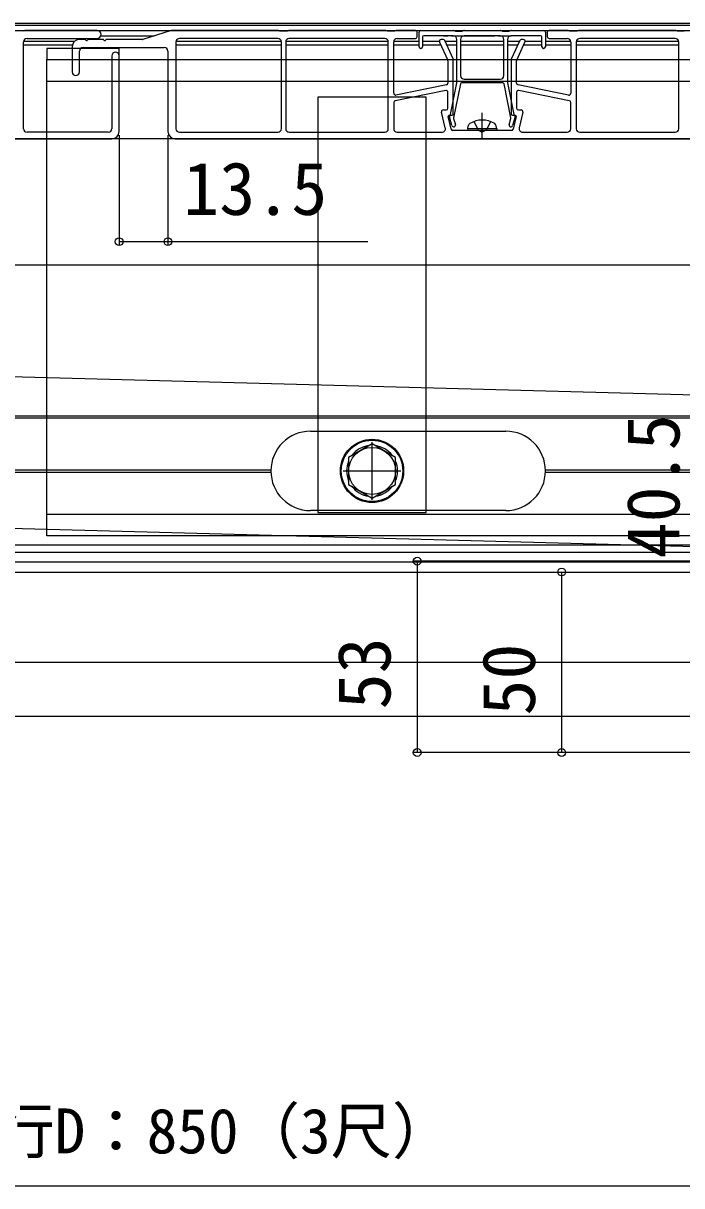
# Model space of a CAD drawing. Units: millimetres, scale not verified. Extents: x -875 to 875, y -1304 to 1296.
# Drawn here: x -264.5 to -82.3, y 125.8 to 447.8 of the extents above; entities that cross this region are included whole.
import ezdxf
from ezdxf.enums import TextEntityAlignment as Align

# ---------------------------------------------------------------- set-up
doc = ezdxf.new("R2010")
doc.units = ezdxf.units.MM
doc.header["$LTSCALE"] = 8
for name, color, linetype in [('0-4_YKK_12', 2, 'Continuous'), ('0-5_YKK_13', 4, 'Continuous'), ('0-6_YKK_D', 6, 'Continuous')]:
    doc.layers.add(name, color=color, linetype=linetype)
doc.styles.add('ＭＳ ゴシック', font='')
doc.styles.get('ＭＳ ゴシック').set_extended_font_data('MS Gothic')

msp = doc.modelspace()

# ---------------------------------------------------------------- linework, layer by layer
at = {"layer": '0-4_YKK_12'}
for p, q in [((-463.031, 447.8), (192, 447.8)), ((-462, 447.3), (157, 447.3)), ((-462, 445.8), (157, 445.8)), ((-264.5, 441.8), (-250.936, 441.8)), ((-264.48, 442.8), (-250.323, 442.8)), ((-243.075, 444.3), (-228.3, 444.3)), ((-222.3, 441.8), (-193.1, 441.8)), ((-222.28, 442.8), (-193.12, 442.8)), ((-191.9, 441.8), (-163.5, 441.8)), ((-191.88, 442.8), (-163.52, 442.8)), ((-162, 441.8), (-155, 441.8)), ((-161.98, 442.8), (-155, 442.8)), ((-154, 442.8), (-149.371, 442.8)), ((-154, 441.8), (-148.966, 441.8)), ((-148.209, 444.3), (-147, 444.3)), ((-147.773, 442.8), (-144.5, 442.8)), ((-147.318, 441.8), (-144.5, 441.8)), ((-146, 444.3), (-134, 444.3)), ((-143.5, 442.8), (-131.5, 442.8)), ((-143.5, 441.8), (-131.5, 441.8)), ((-133, 444.3), (-129.5, 444.3)), ((-130.5, 442.8), (-127.227, 442.8)), ((-130.5, 441.8), (-127.68, 441.8)), ((-126.033, 441.8), (-121, 441.8)), ((-125.629, 442.8), (-121, 442.8)), ((-120, 442.8), (-113.02, 442.8)), ((-120, 441.8), (-113, 441.8)), ((-111.5, 441.8), (-83.1, 441.8)), ((-111.48, 442.8), (-83.12, 442.8)), ((192, 415.8), (-554, 415.8)), ((192, 380.8), (-554, 380.8)), ((-168, 315.801), (-168, 331.801)), ((-521.763, 324.1), (-195.996, 324.1)), ((-521.083, 323.5), (-195.996, 323.5)), ((-176, 323.801), (-160, 323.801)), ((-120.004, 324.1), (104.004, 324.1)), ((-120.004, 323.5), (104.004, 323.5)), ((-568, 303.3), (192, 303.3)), ((-592.294, 301.3), (192, 301.3)), ((-592.4, 298.6), (52.741, 298.6)), ((-615.5, 295.8), (67.7, 295.8)), ((-300.461, 295.8), (67.7, 295.799))]:
    msp.add_line(p, q, dxfattribs=at)
for points in [[(-292.505, 339.1), (105.553, 339.1), (192, 339.1)], [(-292.505, 338.5), (107.301, 338.5), (192, 338.5)]]:
    msp.add_lwpolyline(points, dxfattribs=at)
at = {"layer": '0-5_YKK_13'}
for p, q in [((-264.07, 445.779), (-264.43, 445.671)), ((-244.1, 445.8), (-263.927, 445.8)), ((-223.573, 445.777), (-231.427, 443.323)), ((-194.073, 445.8), (-223.424, 445.8)), ((-193.57, 445.671), (-193.93, 445.779)), ((-191.573, 445.65), (-193.427, 445.65)), ((-191.07, 445.779), (-191.43, 445.671)), ((-164.323, 445.8), (-190.927, 445.8)), ((-163.82, 445.671), (-164.18, 445.779)), ((-161.823, 445.65), (-163.677, 445.65)), ((-161.32, 445.779), (-161.68, 445.671)), ((-156, 445.8), (-161.177, 445.8)), ((-155.5, 444.1), (-155.5, 445.3)), ((-155, 441.3), (-155, 445.3)), ((-154.5, 445.8), (-145.573, 445.8)), ((-145.43, 445.779), (-145.07, 445.671)), ((-144.927, 445.65), (-143.073, 445.65)), ((-142.93, 445.671), (-142.57, 445.779)), ((-142.427, 445.8), (-132.573, 445.8)), ((-132.43, 445.779), (-132.07, 445.671)), ((-131.927, 445.65), (-130.073, 445.65)), ((-129.93, 445.671), (-129.57, 445.779)), ((-129.427, 445.8), (-120.5, 445.8)), ((-120, 445.3), (-120, 441.3)), ((-119.5, 445.3), (-119.5, 444.1)), ((-113.823, 445.8), (-119, 445.8)), ((-113.32, 445.671), (-113.68, 445.779)), ((-111.323, 445.65), (-113.177, 445.65)), ((-110.82, 445.779), (-111.18, 445.671)), ((-84.073, 445.8), (-110.677, 445.8)), ((-83.57, 445.671), (-83.93, 445.779)), ((-81.573, 445.65), (-83.427, 445.65)), ((-264.5, 418.6), (-264.5, 442.6)), ((-263.5, 443.6), (-244.1, 443.6)), ((-251, 441.3), (-251, 434.3)), ((-247.52, 443.3), (-249, 443.3)), ((-242.52, 443.3), (-246.48, 443.3)), ((-231.576, 443.3), (-241.48, 443.3)), ((-222.3, 442.6), (-222.3, 418.6)), ((-194.1, 443.6), (-221.3, 443.6)), ((-193.1, 418.6), (-193.1, 442.6)), ((-191.9, 442.6), (-191.9, 418.6)), ((-164.5, 443.6), (-190.9, 443.6)), ((-163.5, 418.6), (-163.5, 442.6)), ((-162, 428.41), (-162, 442.6)), ((-161, 443.6), (-156, 443.6)), ((-154, 444), (-154, 441.3)), ((-145.5, 444.3), (-153.7, 444.3)), ((-149.326, 442.593), (-147.045, 437.574)), ((-148.322, 443.3), (-148.871, 443.3)), ((-145.545, 437.899), (-147.867, 443.007)), ((-144.5, 431.33), (-144.5, 443.3)), ((-143.5, 443.3), (-143.5, 433.3)), ((-131.5, 433.3), (-131.5, 443.3)), ((-130.5, 443.3), (-130.5, 431.33)), ((-121.3, 444.3), (-129.5, 444.3)), ((-127.133, 443.007), (-129.455, 437.888)), ((-127.955, 437.563), (-125.673, 442.593)), ((-126.129, 443.3), (-126.678, 443.3)), ((-121, 441.3), (-121, 444)), ((-119, 443.6), (-114, 443.6)), ((-113, 442.6), (-113, 428.41)), ((-111.5, 442.6), (-111.5, 418.6)), ((-84.1, 443.6), (-110.5, 443.6)), ((-83.1, 418.6), (-83.1, 442.6)), ((-249, 434.3), (-249, 440.1)), ((-248, 441.1), (-225.5, 441.1)), ((-240, 438.8), (-240, 418.6)), ((-238, 417.8), (-238, 438.8)), ((-224.5, 440.1), (-224.5, 417.8)), ((-147, 437.367), (-147, 431.21)), ((-145.5, 422.6), (-145.5, 437.692)), ((-129.5, 437.681), (-129.5, 422.6)), ((-128, 431.21), (-128, 437.357)), ((-258, 431.801), (227.111, 431.801)), ((-142.5, 432.3), (-132.5, 432.3)), ((-147.598, 429.151), (-161.598, 426.351)), ((-147.402, 430.72), (-161.402, 427.92)), ((-147, 424.3), (-147, 428.66)), ((-146.263, 422.483), (-144.506, 431.271)), ((-143.528, 431.059), (-145.421, 421.598)), ((-131.766, 431.3), (-143.234, 431.3)), ((-129.579, 421.598), (-131.472, 431.059)), ((-130.494, 431.271), (-128.737, 422.483)), ((-128, 428.66), (-128, 424.3)), ((-113.598, 427.92), (-127.598, 430.72)), ((-113.402, 426.351), (-127.402, 429.151)), ((-183, 427.301), (-183, 312.301)), ((-162, 425.86), (-162, 418.6)), ((-113, 418.6), (-113, 425.86)), ((-147.716, 418.832), (-148.752, 423.184)), ((-148.266, 423.8), (-147.5, 423.8)), ((-146.091, 418.484), (-146.912, 421.931)), ((-146.62, 422.3), (-145.8, 422.3)), ((-145.88, 419.462), (-146.586, 421.911)), ((-137.5, 415.654), (-137.5, 423)), ((-129.2, 422.3), (-128.38, 422.3)), ((-128.414, 421.911), (-129.12, 419.462)), ((-128.088, 421.931), (-128.909, 418.484)), ((-127.5, 423.8), (-126.734, 423.8)), ((-126.248, 423.184), (-127.284, 418.832)), ((-145.415, 421.456), (-144.92, 419.738)), ((-141.5, 418.6), (-141.359, 419.402)), ((-133.5, 418.6), (-133.641, 419.402)), ((-130.08, 419.738), (-129.585, 421.456)), ((-518.5, 415.8), (-240, 415.8)), ((-241, 417.6), (-263.5, 417.6)), ((-222.5, 415.8), (-26, 415.8)), ((-221.3, 417.6), (-194.1, 417.6)), ((-190.9, 417.6), (-164.5, 417.6)), ((-161, 417.6), (-148.689, 417.6)), ((-138.02, 418.1), (-145.605, 418.1)), ((-133.5, 418.6), (-141.5, 418.6)), ((-141.5, 418.6), (-141.412, 418.1)), ((-133.588, 418.1), (-141.412, 418.1)), ((-129.395, 418.1), (-136.98, 418.1)), ((-133.5, 418.6), (-133.588, 418.1)), ((-126.311, 417.6), (-114, 417.6)), ((-110.5, 417.6), (-84.1, 417.6)), ((-481.187, 355.723), (75.399, 340.741)), ((-185, 334.801), (-131, 334.801)), ((-484.854, 313.807), (71.732, 298.825)), ((-131, 312.801), (-185, 312.801)), ((-258, 311.801), (212, 311.801)), ((-183, 312.301), (-153, 312.301)), ((212, 305.801), (-258, 305.801))]:
    msp.add_line(p, q, dxfattribs=at)
for points in [[(-132.5, 444.3), (-137.5, 444.3), (-142.5, 444.3)], [(-238, 437.801), (-238, 440.801), (-258, 440.801), (-258, 437.801)], [(-258, 305.801), (-258, 437.801), (227.313, 437.801)], [(-153, 312.301), (-153, 427.301), (-183, 427.301)], [(-139.8, 420.579), (-138.645, 418.263), (-137.5, 417.654)], [(-135.2, 420.579), (-136.355, 418.263), (-137.5, 417.654)]]:
    msp.add_lwpolyline(points, dxfattribs=at)
for points in [[(-168, 331.306), (-174.5, 327.554), (-174.5, 320.048), (-168, 316.295), (-161.5, 320.048), (-161.5, 327.554)], [(-588.9, 270.799), (46.1, 270.799), (46.1, 255.799), (-588.9, 255.799)]]:
    msp.add_lwpolyline(points, close=True, dxfattribs=at)
for radius in [8.75, 8.5, 6.5]:
    msp.add_circle((-168, 323.801), radius, dxfattribs=at)
for centre, radius, start, end in [((-264.573, 446.15), 0.5, 270, 286.69924), ((-263.927, 445.3), 0.5, 90, 106.69924), ((-244.1, 444.7), 1.1, 270, 90), ((-223.424, 445.3), 0.5, 90, 107.35402), ((-194.073, 445.3), 0.5, 73.30076, 90), ((-193.427, 446.15), 0.5, 253.30076, 270), ((-191.573, 446.15), 0.5, 270, 286.69924), ((-190.927, 445.3), 0.5, 90, 106.69924), ((-164.323, 445.3), 0.5, 73.30076, 90), ((-163.677, 446.15), 0.5, 253.30076, 270), ((-161.823, 446.15), 0.5, 270, 286.69924), ((-161.177, 445.3), 0.5, 90, 106.69924), ((-156, 445.3), 0.5, 0, 90), ((-154.5, 445.3), 0.5, 90, 180), ((-145.573, 445.3), 0.5, 73.30076, 90), ((-144.927, 446.15), 0.5, 253.30076, 270), ((-143.073, 446.15), 0.5, 270, 286.69924), ((-142.427, 445.3), 0.5, 90, 106.69924), ((-132.573, 445.3), 0.5, 73.30076, 90), ((-131.927, 446.15), 0.5, 253.30076, 270), ((-130.073, 446.15), 0.5, 270, 286.69924), ((-129.427, 445.3), 0.5, 90, 106.69924), ((-120.5, 445.3), 0.5, 0, 90), ((-119, 445.3), 0.5, 90, 180), ((-113.823, 445.3), 0.5, 73.30076, 90), ((-113.177, 446.15), 0.5, 253.30076, 270), ((-111.323, 446.15), 0.5, 270, 286.69924), ((-110.677, 445.3), 0.5, 90, 106.69924), ((-84.073, 445.3), 0.5, 73.30076, 90), ((-83.427, 446.15), 0.5, 253.30076, 270), ((-263.5, 442.6), 1, 90, 180), ((-249, 441.3), 2, 90, 180), ((-247.52, 443), 0.3, 30, 90), ((-247, 443.3), 0.3, 210, 330), ((-246.48, 443), 0.3, 90, 150), ((-242.52, 443), 0.3, 30, 90), ((-242, 443.3), 0.3, 210, 330), ((-241.48, 443), 0.3, 90, 150), ((-231.576, 443.8), 0.5, 270, 287.35402), ((-221.3, 442.6), 1, 90, 180), ((-194.1, 442.6), 1, 0, 90), ((-190.9, 442.6), 1, 90, 180), ((-164.5, 442.6), 1, 360, 90), ((-161, 442.6), 1, 90, 180), ((-156, 444.1), 0.5, 270, 0), ((-154.5, 441.3), 0.5, 180, 270), ((-154.5, 441.3), 0.5, 270, 0), ((-153.7, 444), 0.3, 90, 180), ((-148.871, 442.8), 0.5, 90, 204.44395), ((-148.322, 442.8), 0.5, 24.44395, 90), ((-145.5, 443.3), 1, 0, 90), ((-142.5, 443.3), 1, 90, 180), ((-132.5, 443.3), 1, 0, 90), ((-129.5, 443.3), 1, 90, 180), ((-126.678, 442.8), 0.5, 90, 155.5983), ((-126.129, 442.8), 0.5, 335.5983, 90), ((-121.3, 444), 0.3, 360, 90), ((-120.5, 441.3), 0.5, 180, 270), ((-120.5, 441.3), 0.5, 270, 0), ((-119, 444.1), 0.5, 180, 270), ((-114, 442.6), 1, 0, 90), ((-110.5, 442.6), 1, 90, 180), ((-84.1, 442.6), 1, 0, 90), ((-248, 440.1), 1, 90, 180), ((-239, 438.8), 1, 0, 180), ((-225.5, 440.1), 1, 0, 90), ((-147.5, 437.367), 0.5, 360, 24.44395), ((-146, 437.692), 0.5, 0, 24.44395), ((-129, 437.681), 0.5, 155.5983, 180), ((-127.5, 437.357), 0.5, 155.5983, 180), ((-250, 434.3), 1, 180, 0), ((-142.5, 433.3), 1, 180, 270), ((-132.5, 433.3), 1, 270, 360), ((-161.5, 428.41), 0.5, 180, 281.30993), ((-147.5, 428.66), 0.5, 0, 101.30993), ((-147.5, 431.21), 0.5, 281.30993, 0), ((-144.8, 431.33), 0.3, 348.69007, 0), ((-143.234, 431), 0.3, 90, 168.69007), ((-131.766, 431), 0.3, 11.30993, 90), ((-130.2, 431.33), 0.3, 180, 191.30993), ((-127.5, 431.21), 0.5, 180, 258.69007), ((-127.5, 428.66), 0.5, 78.69007, 180), ((-113.5, 428.41), 0.5, 258.69007, 0), ((-161.5, 425.86), 0.5, 101.30993, 180), ((-113.5, 425.86), 0.5, 360, 78.69007), ((-148.266, 423.3), 0.5, 90, 193.3925), ((-147.5, 424.3), 0.5, 270, 0), ((-146.62, 422), 0.3, 90, 193.3925), ((-146.3, 422), 0.3, 114.827, 197.33887), ((-146.558, 422.542), 0.3, 296.01796, 348.69007), ((-145.8, 422.6), 0.3, 270, 0), ((-129.2, 422.6), 0.3, 180, 270), ((-128.442, 422.542), 0.3, 191.30993, 243.98204), ((-128.7, 422), 0.3, 342.66113, 65.173), ((-128.38, 422), 0.3, 346.6075, 90), ((-127.5, 424.3), 0.5, 180, 270), ((-126.734, 423.3), 0.5, 346.6075, 90), ((-148.689, 418.6), 1, 270, 13.3925), ((-145.4, 419.6), 0.5, 196.079, 16.079), ((-145.126, 421.539), 0.3, 168.69007, 196.079), ((-140.472, 419.246), 0.9, 122.05588, 170), ((-137.5, 414.5), 6.5, 57.94412, 122.05588), ((-134.528, 419.246), 0.9, 10, 57.94412), ((-129.6, 419.6), 0.5, 163.921, 343.921), ((-129.874, 421.539), 0.3, 343.921, 11.30993), ((-126.311, 418.6), 1, 166.6075, 270), ((-263.5, 418.6), 1, 180, 270), ((-241, 418.6), 1, 270, 0), ((-240, 417.8), 2, 270, 0), ((-222.5, 417.8), 2, 180, 270), ((-221.3, 418.6), 1, 180, 270), ((-194.1, 418.6), 1, 270, 0), ((-190.9, 418.6), 1, 180, 270), ((-164.5, 418.6), 1, 270, 360), ((-161, 418.6), 1, 180, 270), ((-145.605, 418.6), 0.5, 193.3925, 270), ((-138.02, 417.8), 0.3, 30, 90), ((-137.5, 418.1), 0.3, 210, 330), ((-136.98, 417.8), 0.3, 90, 150), ((-129.395, 418.6), 0.5, 270, 346.6075), ((-114, 418.6), 1, 270, 0), ((-110.5, 418.6), 1, 180, 270), ((-84.1, 418.6), 1, 270, 0), ((-185, 323.801), 11, 90, 270), ((-131, 323.801), 11, 270, 90), ((-168, 323.801), 7.05, 97.21814, 142.78186), ((-168, 323.801), 7.05, 37.21814, 82.78186), ((-168, 323.801), 7.05, 157.21814, 202.78186), ((-168, 323.801), 7.05, 337.21814, 22.78186), ((-168, 323.801), 7.05, 217.21814, 262.78186), ((-168, 323.801), 7.05, 277.21814, 322.78186), ((-131, 323.801), 11, 270, 271.07599)]:
    msp.add_arc(centre, radius, start, end, dxfattribs=at)
at = {"layer": '0-6_YKK_D'}
for p, q in [((-238, 416.8), (-238, 386.301)), ((-224.5, 416.8), (-224.5, 386.301)), ((52.25, 298.799), (-156.5, 298.799)), ((-155.5, 298.799), (-155.5, 245.799)), ((-115.5, 245.799), (-115.5, 295.799)), ((68.8, 245.799), (-156.5, 245.799)), ((68.8, 245.799), (-116.5, 245.799)), ((-628, 125.799), (222, 125.799))]:
    msp.add_line(p, q, dxfattribs=at)
msp.add_lwpolyline([(-238, 387.301), (-224.5, 387.301), (-169.2, 387.301)], dxfattribs=at)
for centre in [(-238, 387.301), (-224.5, 387.301), (-155.5, 298.799), (-115.5, 295.799), (-155.5, 245.799), (-115.5, 245.799)]:
    msp.add_circle(centre, 1.075, dxfattribs=at)

# ---------------------------------------------------------------- texts
at = {"layer": '0-6_YKK_D', "style": 'ＭＳ ゴシック'}
for s, height, p in [('13.5', 14.66, (-220.268, 390.301)), ('奥行D：850（3尺）', 12.46, (-289.835, 131.021))]:
    msp.add_text(s, height=height, dxfattribs=at).set_placement(p, align=Align.BOTTOM_LEFT)
for s, p in [('40.5', (-78.5, 299.576)), ('53', (-158.5, 257.754)), ('50', (-118.5, 256.026))]:
    msp.add_text(s, height=14.66, rotation=90, dxfattribs=at).set_placement(p, align=Align.BOTTOM_LEFT)

doc.saveas('drawing.dxf')
